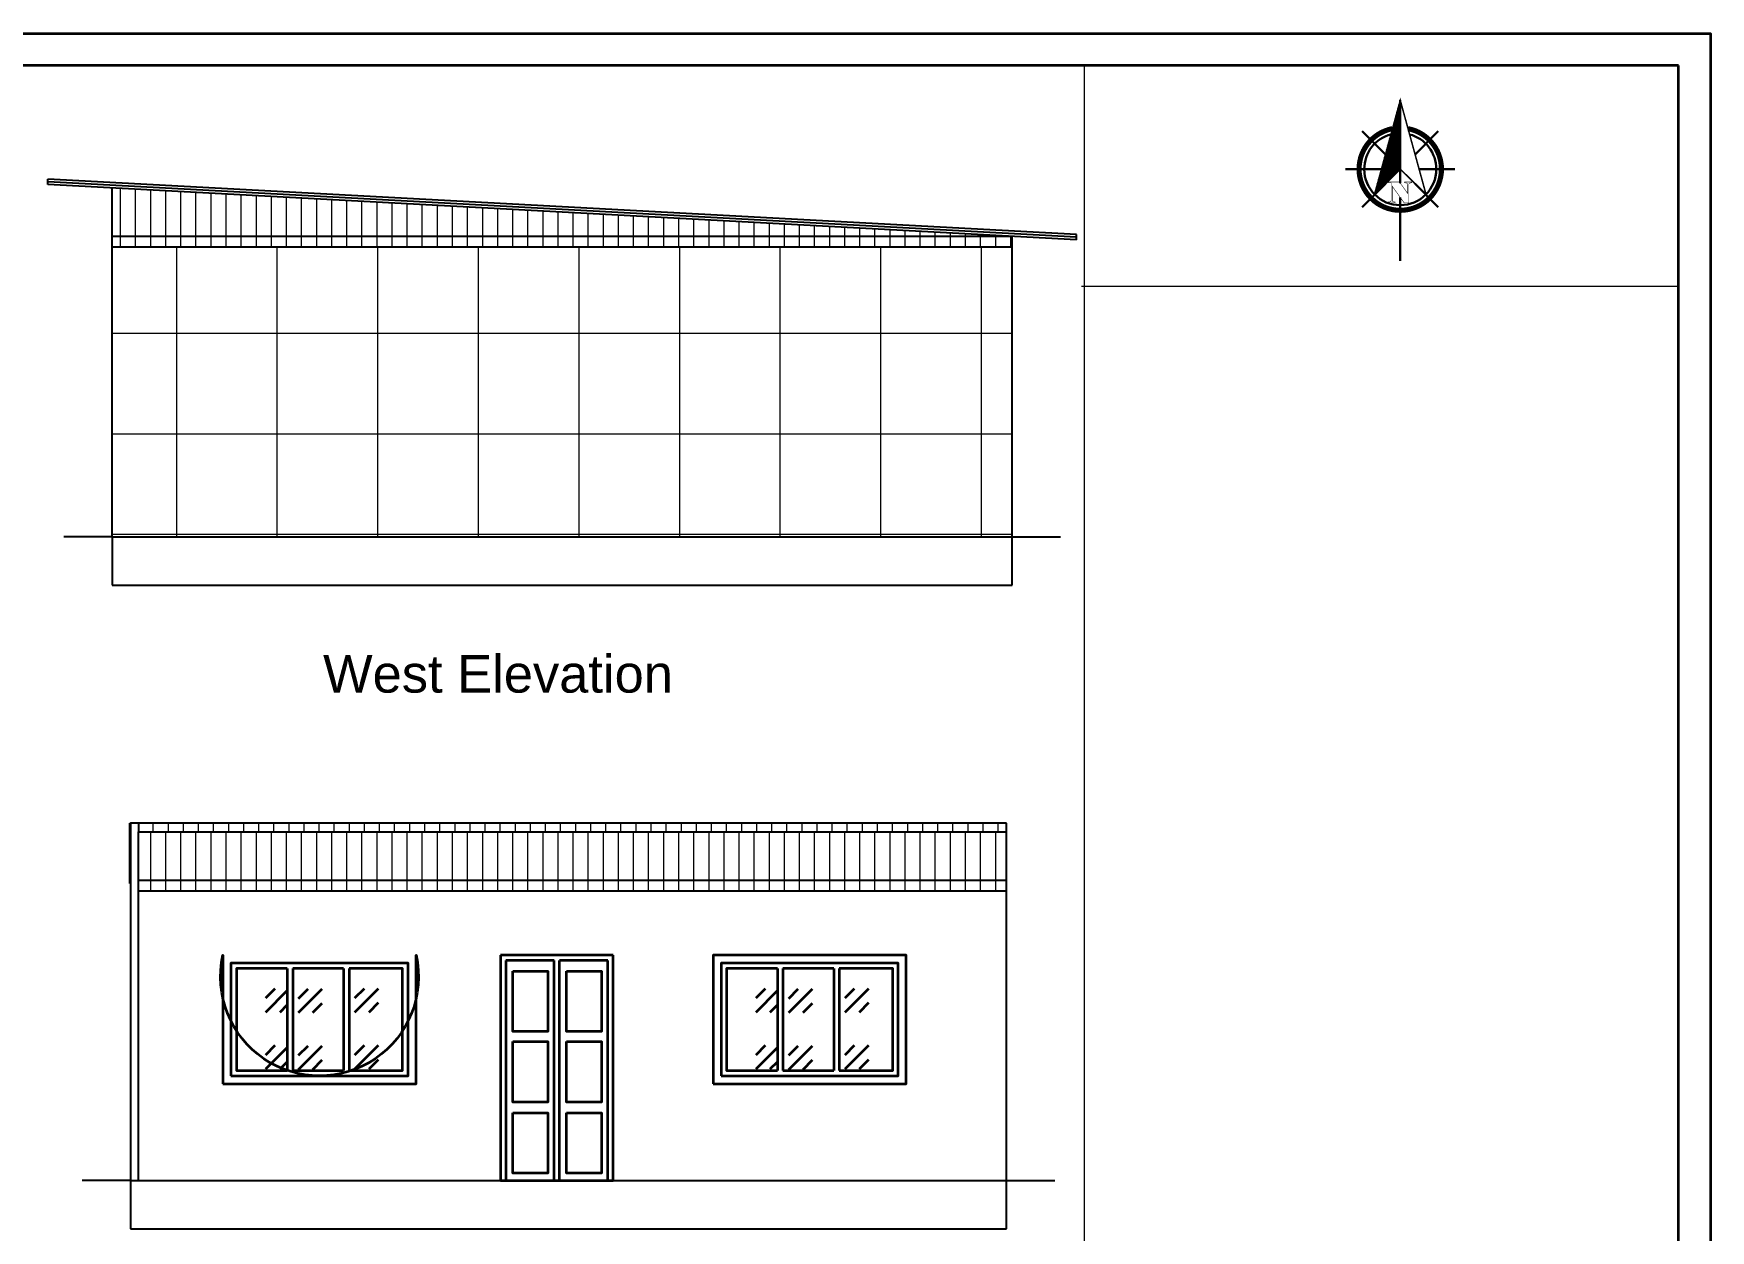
# Model space of a CAD drawing. Header units: inches. Extents: x 392906 to 410488, y -52747 to -40742.
# Drawn here: x 397301 to 397926, y -47917 to -47471 of the extents above; entities that cross this region are included whole.
import ezdxf

# ---------------------------------------------------------------- set-up
doc = ezdxf.new("R2010")
doc.units = ezdxf.units.IN
doc.header["$LTSCALE"] = 2
doc.header["$MEASUREMENT"] = 0
doc.layers.get('0').update_dxf_attribs({"linetype": 'CONTINUOUS'})
for name, color, linetype, lineweight in [('1', 7, 'CONTINUOUS', 13), ('DIMENTION', 140, 'CONTINUOUS', 0), ('door', 20, 'CONTINUOUS', 35), ('Rebars', 1, 'CONTINUOUS', 13), ('Siteplan', 7, 'CONTINUOUS', 30), ('steps', 253, 'CONTINUOUS', 20)]:
    doc.layers.add(name, color=color, linetype=linetype, lineweight=lineweight)
doc.layers.add('Normal Wall', color=7, linetype='CONTINUOUS', lineweight=35, true_color=0xffaf89)
doc.layers.add('Rear Wall', color=7, linetype='CONTINUOUS', lineweight=20, true_color=0xd4e480)
doc.styles.get("Standard").update_dxf_attribs({"font": 'ARIALN.TTF'})

# ---------------------------------------------------------------- blocks, each defined once
blk = doc.blocks.new('*X29')
at = {"color": 0}
for p, q in [((146.95, -410.95), (147.62, -410.29)), ((147.15, -410.22), (147.62, -409.76)), ((147.35, -409.49), (147.62, -409.23)), ((147.55, -408.76), (147.62, -408.7)), ((145.76, -415.33), (147.62, -413.47)), ((145.96, -414.6), (147.62, -412.94)), ((146.16, -413.87), (147.62, -412.41)), ((146.36, -413.14), (147.62, -411.88)), ((146.55, -412.41), (147.62, -411.35)), ((146.75, -411.68), (147.62, -410.82)), ((144.56, -419.71), (147.62, -416.65)), ((144.76, -418.98), (147.62, -416.12)), ((144.96, -418.25), (147.62, -415.59)), ((145.16, -417.52), (147.62, -415.06)), ((145.36, -416.79), (147.62, -414.53)), ((145.56, -416.06), (147.62, -414)), ((143.36, -424.09), (147.62, -419.83)), ((143.56, -423.36), (147.62, -419.3)), ((143.76, -422.63), (147.62, -418.77)), ((143.96, -421.9), (147.62, -418.24)), ((144.16, -421.17), (147.62, -417.71)), ((144.36, -420.44), (147.62, -417.18)), ((142.76, -426.28), (147.62, -421.42)), ((142.96, -425.55), (147.62, -420.89)), ((143.16, -424.82), (147.62, -420.36))]:
    blk.add_line(p, q, dxfattribs=at)
blk = doc.blocks.new('NORTH_15')
for p, q in [((0, 3.66), (0, 10.62)), ((-2.87, 2.87), (-7.37, 7.37)), ((2.87, 2.87), (7.37, 7.37)), ((-13.37, 0), (2.72, 0)), ((5.49, 0), (17.83, 0)), ((-2.87, -2.87), (-7.37, -7.37)), ((2.87, -2.87), (7.37, -7.37)), ((0, -3.66), (0, -10.62))]:
    blk.add_line(p, q)
at = {"const_width": 1}
for points in [[(0, -8, 1), (0, 8, 0.359415), (-7.86, 1.52, 1)], [(-7.86, -1.52, 0.359415), (0, -8, 1)]]:
    blk.add_lwpolyline(points, format="xyb", dxfattribs=at)
for points, const_width in [([(4.96, -5.01), (-13.37, 0), (4.9, 5), (0, 0), (4.96, -5.01)], 0.3), ([(5.93, -1.55), (6, -1.55), (6.07, -1.54), (6.13, -1.53), (6.17, -1.52), (6.22, -1.51), (6.26, -1.49), (6.28, -1.47), (6.3, -1.45), (6.32, -1.42), (6.33, -1.39), (6.35, -1.34), (6.36, -1.29), (6.37, -1.23), (6.38, -1.16), (6.38, -1.08), (6.38, -1), (6.54, -1), (6.54, -2.34), (6.38, -2.34), (6.38, -2.3), (6.38, -2.23), (6.38, -2.16), (6.37, -2.09), (6.36, -2.04), (6.35, -1.99), (6.33, -1.95), (6.32, -1.91), (6.3, -1.88), (6.28, -1.86), (6.26, -1.83), (6.22, -1.81), (6.18, -1.8), (6.13, -1.78), (6.07, -1.77), (6.01, -1.76), (5.95, -1.76), (2.66, -1.76), (2.66, -2.34), (2.5, -2.34), (2.5, -0.16), (4.71, 1.44), (3.14, 1.44), (3.07, 1.44), (3, 1.43), (2.94, 1.42), (2.89, 1.41), (2.85, 1.4), (2.81, 1.38), (2.78, 1.36), (2.76, 1.34), (2.74, 1.31), (2.72, 1.27), (2.7, 1.22), (2.69, 1.17), (2.68, 1.11), (2.67, 1.04), (2.66, 0.97), (2.66, 0.89), (2.66, 0.87), (2.5, 0.87), (2.5, 2.21), (2.66, 2.21), (2.66, 2.17), (2.66, 2.09), (2.67, 2.03), (2.68, 1.97), (2.69, 1.91), (2.7, 1.86), (2.71, 1.82), (2.73, 1.78), (2.75, 1.76), (2.77, 1.74), (2.8, 1.72), (2.85, 1.7), (2.89, 1.68), (2.94, 1.67), (3, 1.66), (3.07, 1.66), (3.14, 1.66), (6.54, 1.66), (6.54, 0.75), (3.33, -1.55), (5.93, -1.55), (5.93, -1.55)], 0.1)]:
    blk.add_lwpolyline(points, dxfattribs=dict(const_width=const_width))
for start, end in [(90, 164.973), (270, 90), (195.027, 270)]:
    blk.add_arc((0, 0), 7, start, end)
at = {"rotation": 90}
blk.add_blockref('*X29', (-421.89, -147.62), dxfattribs=at)
blk = doc.blocks.new('A$C0BDB7EE9')
at = {"layer": 'Siteplan', "xscale": 2.999999999999779, "yscale": 2.999999999999779, "zscale": 2.999999999999779, "rotation": 247.8612575918487}
blk.add_blockref('NORTH_15', (20.15, 49.54), dxfattribs=at)
blk = doc.blocks.new('A$C327B4BBD')
at = {"layer": 'DIMENTION', "ltscale": 0.3, "xscale": 1.171875000000082, "yscale": 1.171875000000082, "zscale": 1.171875000000082, "rotation": 112.1387424081494}
blk.add_blockref('A$C0BDB7EE9', (16.1, 0), dxfattribs=at)

msp = doc.modelspace()

# ---------------------------------------------------------------- hatches: boundary and pattern name
at = {"layer": '1', "ltscale": 5}
h = msp.add_hatch(dxfattribs=at)
h.set_pattern_fill('ANSI37', color=256, scale=300, angle=45, style=0)
h.set_pattern_definition([(90, (-3745.948, -744.775), (-37.5, 0), []), (180, (-3745.948, -744.775), (-4e-15, -37.5), [])])
h.paths.add_polyline_path([(397665.56, -47658.18), (397665.56, -47550.18), (397330.02, -47550.18), (397330.02, -47658.18)])
at = {"layer": 'door', "ltscale": 0.5}
h = msp.add_hatch(dxfattribs=at)
h.set_pattern_fill('GOST_GLASS', color=256, scale=2.5)
h.set_pattern_definition([(45, (34874.841, -17182.336), (21.21320344, 0), [12.5, -17.5]), (45, (34880.144, -17182.336), (21.21320344, 0), [5, -25]), (45, (34874.841, -17177.032), (21.21320344, 0), [5, -25])])
h.paths.add_polyline_path([(397395.3, -47819.2), (397376.3, -47819.2), (397376.3, -47857.2), (397395.3, -47857.2)])
h = msp.add_hatch(dxfattribs=at)
h.set_pattern_fill('GOST_GLASS', color=256, scale=2.5)
h.set_pattern_definition([(45, (34865.841, -17182.52), (21.21320344, 0), [12.5, -17.5]), (45, (34871.144, -17182.52), (21.21320344, 0), [5, -25]), (45, (34865.841, -17177.217), (21.21320344, 0), [5, -25])])
h.paths.add_polyline_path([(397416.3, -47819.39), (397397.3, -47819.2), (397397.3, -47857.2), (397416.3, -47857.39)])
h = msp.add_hatch(dxfattribs=at)
h.set_pattern_fill('GOST_GLASS', color=256, scale=2.5)
h.set_pattern_definition([(45, (34886.841, -17182.336), (21.21320344, 0), [12.5, -17.5]), (45, (34892.144, -17182.336), (21.21320344, 0), [5, -25]), (45, (34886.841, -17177.032), (21.21320344, 0), [5, -25])])
h.paths.add_polyline_path([(397438.3, -47819.2), (397418.3, -47819.2), (397418.3, -47857.2), (397438.3, -47857.2)])
h = msp.add_hatch(dxfattribs=at)
h.set_pattern_fill('GOST_GLASS', color=256, scale=2.5)
h.set_pattern_definition([(45, (35057.605, -17182.336), (21.21320344, 0), [12.5, -17.5]), (45, (35062.909, -17182.336), (21.21320344, 0), [5, -25]), (45, (35057.605, -17177.032), (21.21320344, 0), [5, -25])])
h.paths.add_polyline_path([(397578.06, -47819.2), (397559.06, -47819.2), (397559.06, -47857.2), (397578.06, -47857.2)])
h = msp.add_hatch(dxfattribs=at)
h.set_pattern_fill('GOST_GLASS', color=256, scale=2.5)
h.set_pattern_definition([(45, (35048.605, -17182.52), (21.21320344, 0), [12.5, -17.5]), (45, (35053.909, -17182.52), (21.21320344, 0), [5, -25]), (45, (35048.605, -17177.217), (21.21320344, 0), [5, -25])])
h.paths.add_polyline_path([(397599.06, -47819.39), (397580.06, -47819.2), (397580.06, -47857.2), (397599.06, -47857.39)])
h = msp.add_hatch(dxfattribs=at)
h.set_pattern_fill('GOST_GLASS', color=256, scale=2.5)
h.set_pattern_definition([(45, (35069.605, -17182.336), (21.21320344, 0), [12.5, -17.5]), (45, (35074.909, -17182.336), (21.21320344, 0), [5, -25]), (45, (35069.605, -17177.032), (21.21320344, 0), [5, -25])])
h.paths.add_polyline_path([(397621.06, -47819.2), (397601.06, -47819.2), (397601.06, -47857.2), (397621.06, -47857.2)])
at = {"layer": 'steps', "ltscale": 0.3}
h = msp.add_hatch(dxfattribs=at)
h.set_pattern_fill('ANSI31', scale=45, angle=45)
h.paths.add_polyline_path([(397665.56, -47546.18), (397330.02, -47528.18), (397330.02, -47546.18)])
h = msp.add_hatch(dxfattribs=at)
h.set_pattern_fill('ANSI31', scale=45, angle=45)
h.paths.add_polyline_path([(397665.56, -47546.18), (397330.02, -47546.18), (397330.02, -47550.18), (397665.56, -47550.18)])
h = msp.add_hatch(dxfattribs=at)
h.set_pattern_fill('ANSI31', scale=45, angle=45)
h.set_pattern_definition([(90, (-6074.06, -984.7974), (-5.625, 0), [])])
h.paths.add_polyline_path([(397339.84, -47764.91), (397339.84, -47768.2), (397663.37, -47768.2), (397663.37, -47764.91)])
h = msp.add_hatch(dxfattribs=at)
h.set_pattern_fill('ANSI31', scale=45, angle=45)
h.paths.add_polyline_path([(397663.37, -47786.2), (397663.37, -47768.2), (397339.84, -47768.2), (397339.84, -47786.2)])
h = msp.add_hatch(dxfattribs=at)
h.set_pattern_fill('ANSI31', scale=45, angle=45)
h.paths.add_polyline_path([(397339.84, -47786.2), (397339.84, -47790.2), (397663.37, -47790.2), (397663.37, -47786.2)])

# ---------------------------------------------------------------- linework, layer by layer
at = {"ltscale": 0.5}
for p, q in [((397689.56, -47545.47), (397306.02, -47524.89)), ((397306.02, -47526.89), (397306.02, -47524.89)), ((397689.56, -47546.47), (397306.02, -47525.89)), ((397689.56, -47547.47), (397306.02, -47526.89)), ((397330.02, -47658.18), (397330.02, -47528.18)), ((397665.56, -47546.18), (397330.02, -47546.18)), ((397665.56, -47658.18), (397665.56, -47546.18)), ((397689.56, -47547.47), (397689.56, -47545.47)), ((397665.56, -47550.18), (397330.02, -47550.18)), ((397330.02, -47658.18), (397312.02, -47658.18)), ((397330.02, -47658.18), (397665.56, -47658.18)), ((397330.02, -47658.18), (397330.02, -47676.18)), ((397665.56, -47658.18), (397683.56, -47658.18)), ((397665.56, -47676.18), (397665.56, -47658.18)), ((397330.02, -47676.18), (397665.56, -47676.18)), ((397336.59, -47787.49), (397336.59, -47764.91)), ((397336.59, -47764.91), (397336.8, -47764.91)), ((397339.84, -47764.91), (397336.8, -47764.91)), ((397336.8, -47764.91), (397336.8, -47898.2)), ((397336.8, -47764.91), (397336.8, -47787.49)), ((397339.84, -47764.91), (397339.84, -47768.2)), ((397663.37, -47764.91), (397339.84, -47764.91)), ((397339.84, -47768.2), (397663.37, -47768.2)), ((397339.84, -47898.2), (397339.84, -47768.2)), ((397663.37, -47768.2), (397663.37, -47764.91)), ((397663.37, -47898.2), (397663.37, -47768.2)), ((397339.84, -47786.2), (397663.37, -47786.2)), ((397336.59, -47787.49), (397336.8, -47787.49)), ((397339.84, -47790.2), (397663.37, -47790.2)), ((397336.8, -47898.2), (397318.8, -47898.2)), ((397336.8, -47898.2), (397663.37, -47898.2)), ((397336.8, -47898.2), (397336.8, -47916.2)), ((397663.37, -47916.2), (397663.37, -47898.2)), ((397663.37, -47898.2), (397681.37, -47898.2)), ((397336.8, -47916.2), (397663.37, -47916.2))]:
    msp.add_line(p, q, dxfattribs=at)
at = {"layer": 'door', "ltscale": 0.5}
for p, q in [((397474.76, -47814.2), (397474.76, -47898.2)), ((397516.76, -47814.2), (397474.76, -47814.2)), ((397474.76, -47814.2), (397474.76, -47898.2)), ((397516.76, -47814.2), (397474.76, -47814.2)), ((397476.76, -47816.2), (397476.76, -47898.2)), ((397494.76, -47816.2), (397476.76, -47816.2)), ((397476.76, -47816.2), (397476.76, -47898.2)), ((397494.76, -47816.2), (397476.76, -47816.2)), ((397494.76, -47898.2), (397494.76, -47816.2)), ((397514.76, -47816.2), (397496.76, -47816.2)), ((397514.76, -47816.2), (397496.76, -47816.2)), ((397496.76, -47898.2), (397496.76, -47816.2)), ((397514.76, -47898.2), (397514.76, -47816.2)), ((397514.76, -47898.2), (397514.76, -47816.2)), ((397516.76, -47898.2), (397516.76, -47814.2)), ((397516.76, -47898.2), (397516.76, -47814.2)), ((397395.3, -47819.2), (397395.3, -47857.2)), ((397397.3, -47819.2), (397397.3, -47857.2)), ((397416.3, -47819.2), (397416.3, -47857.2)), ((397418.3, -47819.2), (397418.3, -47857.2)), ((397578.06, -47819.2), (397578.06, -47857.2)), ((397580.06, -47819.2), (397580.06, -47857.2)), ((397599.06, -47819.2), (397599.06, -47857.2)), ((397601.06, -47819.2), (397601.06, -47857.2)), ((397474.76, -47898.2), (397516.76, -47898.2))]:
    msp.add_line(p, q, dxfattribs=at)
msp.add_lwpolyline([(397371.3, -47862.2), (397443.3, -47862.2), (397443.3, -47814.2, -1.250158), (397371.3, -47814.2)], format="xyb", close=True, dxfattribs=at)
for points in [[(397374.3, -47859.2), (397440.3, -47859.2), (397440.3, -47817.2), (397374.3, -47817.2)], [(397554.06, -47862.2), (397626.06, -47862.2), (397626.06, -47814.2), (397554.06, -47814.2)], [(397557.06, -47859.2), (397623.06, -47859.2), (397623.06, -47817.2), (397557.06, -47817.2)], [(397479.38, -47820.13), (397492.4, -47820.13), (397492.4, -47842.62), (397479.38, -47842.62)], [(397499.38, -47820.13), (397512.4, -47820.13), (397512.4, -47842.62), (397499.38, -47842.62)], [(397479.38, -47846.43), (397492.4, -47846.43), (397492.4, -47868.93), (397479.38, -47868.93)], [(397499.38, -47846.43), (397512.4, -47846.43), (397512.4, -47868.93), (397499.38, -47868.93)], [(397479.38, -47872.98), (397492.4, -47872.98), (397492.4, -47895.48), (397479.38, -47895.48)], [(397499.38, -47872.98), (397512.4, -47872.98), (397512.4, -47895.48), (397499.38, -47895.48)]]:
    msp.add_lwpolyline(points, close=True, dxfattribs=at)
for points in [[(397395.3, -47819.2), (397376.3, -47819.2), (397376.3, -47857.2), (397395.3, -47857.2)], [(397416.3, -47819.2), (397397.3, -47819.2)], [(397418.3, -47857.2), (397438.3, -47857.2), (397438.3, -47819.2), (397418.3, -47819.2)], [(397578.06, -47819.2), (397559.06, -47819.2), (397559.06, -47857.2), (397578.06, -47857.2)], [(397599.06, -47819.2), (397580.06, -47819.2)], [(397601.06, -47857.2), (397621.06, -47857.2), (397621.06, -47819.2), (397601.06, -47819.2)], [(397397.3, -47857.2), (397416.3, -47857.2)], [(397580.06, -47857.2), (397599.06, -47857.2)]]:
    msp.add_lwpolyline(points, dxfattribs=at)
at = {"layer": 'Normal Wall'}
for points in [[(396867.84, -47470.54), (397925.85, -47470.54), (397925.85, -48221.07), (396867.84, -48221.07)], [(396867.84, -47470.54), (397925.85, -47470.54), (397925.85, -48221.07), (396867.84, -48221.07)], [(397913.94, -47482.45), (396891.66, -47482.45), (396891.66, -48209.16), (397913.94, -48209.16)], [(397913.94, -47482.45), (396891.66, -47482.45), (396891.66, -48209.16), (397913.94, -48209.16)]]:
    msp.add_lwpolyline(points, close=True, dxfattribs=at)
at = {"layer": 'Rear Wall'}
for p, q in [((397692.52, -47926.72), (397692.52, -47482.45)), ((397691.34, -47564.74), (397913.94, -47564.74))]:
    msp.add_line(p, q, dxfattribs=at)

# ---------------------------------------------------------------- block references
at = {"layer": 'Rebars', "xscale": 0.5459999999999999, "yscale": 0.5459999999999999, "zscale": 0.5459999999999999, "rotation": 270}
msp.add_blockref('A$C327B4BBD', (397810.21, -47546.53), dxfattribs=at)

# ---------------------------------------------------------------- texts
at = {"color": 7, "linetype": 'ByBlock', "lineweight": 5, "insert": (397473.85, -47709.39), "char_height": 14, "width": 235.547, "attachment_point": 5}
msp.add_mtext('{\\fArial CE|b0|i0|c0|p34;West Elevation}', dxfattribs=at)

doc.saveas('drawing.dxf')
